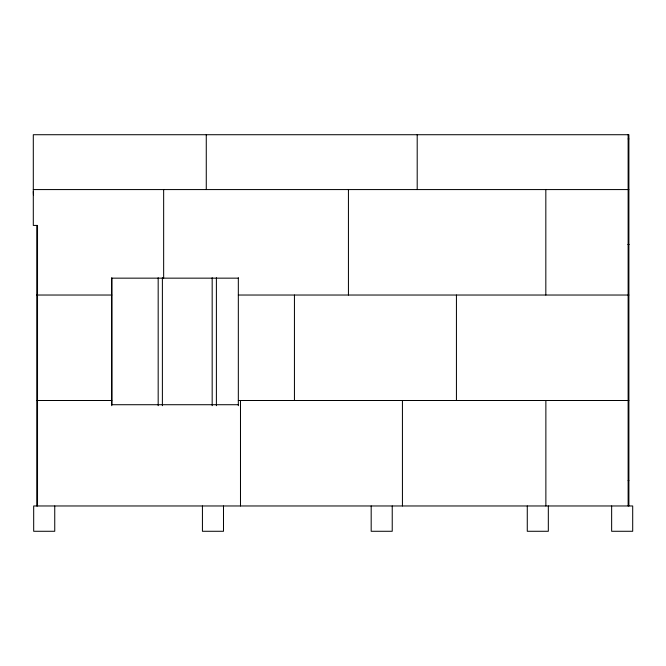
<?xml version="1.0" encoding="UTF-8"?>
<svg xmlns="http://www.w3.org/2000/svg" width="666" height="666" viewBox="0 0 666 666"><rect width="100%" height="100%" fill="white"/><g stroke="black" fill="none" stroke-linecap="round" stroke-linejoin="round"><path stroke-width="1" d="M628.13 138.944L628.887 138.944M33.3 189.569L628.887 189.569M628.13 244.405L628.887 244.405M628.13 244.547L628.887 244.547M238.328 278.155L111.763 278.155L111.813 404.72L238.328 404.72M36.763 295.03L111.813 295.03M238.328 295.03L628.887 295.03M36.763 400.499L111.813 400.499M238.328 400.499L628.887 400.499M628.13 480.652L628.887 480.652M33.3 191.517L33.45 194.88M628.887 505.969L628.887 134.723L33.3 134.723L33.3 225.424L37.521 225.424L37.521 505.969M628.13 134.723L628.13 505.969M611.646 505.969L611.646 531.277L632.7 531.277L632.7 505.969L33.683 505.969L33.683 531.277L54.745 531.277L54.745 505.969M548.326 505.969L548.326 531.277L527.272 531.277L527.272 505.969M545.829 189.569L545.829 295.03M545.87 400.499L545.87 505.969M456.435 295.03L456.435 400.499M417.199 134.723L417.199 189.569M402.43 400.499L402.43 505.969M392.232 505.969L392.232 531.277L371.178 531.277L371.178 505.969M348.435 189.569L348.435 295.03M294.439 295.03L294.439 400.499M240.484 400.499L240.484 505.969M238.328 277.705L238.328 405.686M223.493 505.969L223.493 531.277L202.431 531.277L202.431 505.969M216.392 277.705L216.392 405.686M212.171 277.705L212.171 405.686M206.269 134.723L206.269 189.569M163.653 189.569L163.653 278.155M162.387 277.705L162.387 405.686M158.175 277.705L158.175 405.686M111.763 277.705L111.763 405.686M36.763 225.424L36.763 505.969"/></g></svg>
